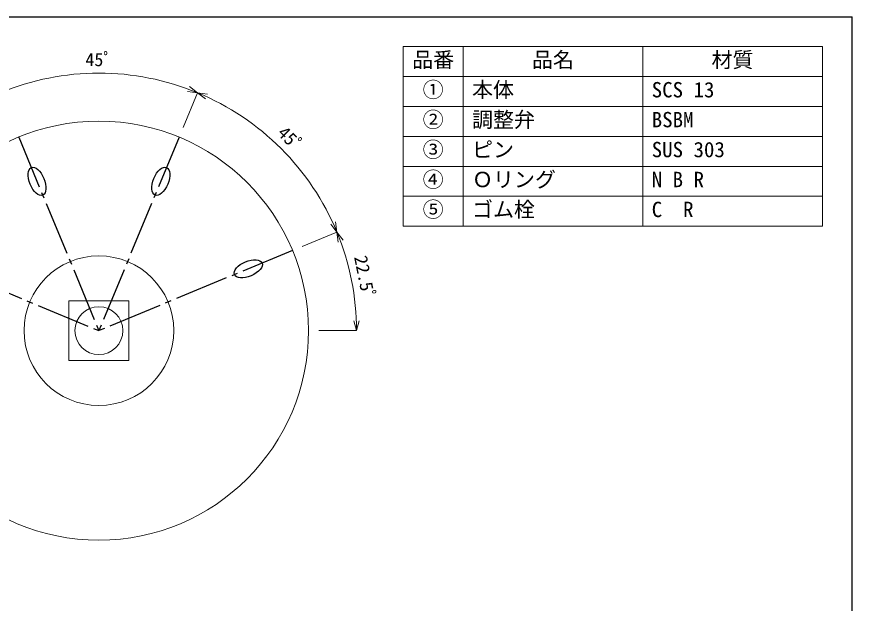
# Model space of a CAD drawing. Units: millimetres on the paper. Extents: x -140 to 140, y -97 to 99.
# Drawn here: x 0.5 to 140.1, y 1.1 to 99.1 of the extents above; entities that cross this region are included whole.
import ezdxf
from ezdxf.enums import TextEntityAlignment as Align

# ---------------------------------------------------------------- set-up
doc = ezdxf.new("R2010")
doc.units = ezdxf.units.MM
doc.linetypes.add('CHAIN2', pattern=[12, 9, -1, 1, -1])
doc.layers.add('0-0_図面枠', color=7, linetype='Continuous')
doc.layers.add('0-3_穴径', color=7, linetype='Continuous')
for name, color, linetype, lineweight in [('0-1_ノズル', 3, 'Continuous', 18), ('0-6_寸法', 4, 'Continuous', 18), ('0-8_表', 7, 'Continuous', 18)]:
    doc.layers.add(name, color=color, linetype=linetype, lineweight=lineweight)
doc.styles.add('ＭＳ ゴシック', font='')
doc.styles.get('ＭＳ ゴシック').set_extended_font_data('MS Gothic')

msp = doc.modelspace()

# ---------------------------------------------------------------- linework, layer by layer
at = {"layer": '0-0_図面枠', "color": 5}
for p in [(-139.949, 99.1), (140.051, -96.9)]:
    msp.add_line(p, (140.051, 99.1), dxfattribs=at)
at = {"layer": '0-1_ノズル'}
msp.add_lwpolyline([(9.232, 51.651), (9.232, 41.651), (19.232, 41.651), (19.232, 51.651)], close=True, dxfattribs=at)
for radius in [35, 12.5, 4]:
    msp.add_circle((14.232, 46.651), radius, dxfattribs=at)
at = {"layer": '0-3_穴径', "linetype": 'CHAIN2'}
for p in [(0.838, 78.987), (27.626, 78.987), (-18.104, 60.045), (46.568, 60.045)]:
    msp.add_line(p, (14.232, 46.651), dxfattribs=at)
at = {"layer": '0-3_穴径'}
for centre, major_axis in [((3.9, 71.596), (-0.957, 2.31)), ((24.565, 71.596), (0.957, 2.31)), ((39.177, 56.984), (2.31, 0.957))]:
    msp.add_ellipse(centre, major_axis=major_axis, ratio=0.5, dxfattribs=at)
at = {"layer": '0-6_寸法'}
for p, q in [((30.698, 86.402), (29.012, 86.624)), ((30.698, 86.402), (29.349, 87.437)), ((28.292, 80.594), (30.698, 86.402)), ((28.292, 80.594), (30.698, 86.402)), ((30.698, 86.402), (32.383, 86.181)), ((30.698, 86.402), (32.046, 85.368)), ((53.983, 63.117), (52.948, 64.465)), ((53.983, 63.117), (53.761, 64.802)), ((48.175, 60.711), (53.983, 63.117)), ((48.175, 60.711), (53.983, 63.117)), ((53.983, 63.117), (55.018, 61.768)), ((53.983, 63.117), (54.205, 61.431)), ((57.259, 46.651), (56.819, 48.293)), ((57.259, 46.651), (57.699, 48.293)), ((50.972, 46.651), (57.259, 46.651))]:
    msp.add_line(p, q, dxfattribs=at)
for start, end in [(67.5, 112.5), (22.5, 67.5), (0, 22.5)]:
    msp.add_arc((14.232, 46.651), 43.026, start, end, dxfattribs=at)
at = {"layer": '0-8_表', "color": 5}
for p, q in [((65.051, 94.1), (65.051, 64.1)), ((75.051, 94.1), (75.051, 64.1)), ((105.051, 94.1), (105.051, 64.1)), ((65.051, 89.1), (135.051, 89.1)), ((65.051, 84.1), (135.051, 84.1)), ((65.051, 79.1), (135.051, 79.1)), ((65.051, 74.1), (135.051, 74.1)), ((65.051, 69.1), (135.051, 69.1)), ((65.051, 64.1), (135.051, 64.1))]:
    msp.add_line(p, q, dxfattribs=at)
msp.add_lwpolyline([(65.051, 94.1), (135.051, 94.1), (135.051, 64.1)], dxfattribs=at)

# ---------------------------------------------------------------- texts
at = {"layer": '0-6_寸法', "color": 7, "style": 'ＭＳ ゴシック'}
msp.add_text('45ﾟ', height=2.199, dxfattribs=at).set_placement((11.982, 90.178), align=Align.BOTTOM_LEFT)
for s, rotation, p in [('45ﾟ', 315, (43.419, 79.02)), ('22.5ﾟ', 281.25, (56.191, 58.821))]:
    msp.add_text(s, height=2.199, rotation=rotation, dxfattribs=at).set_placement(p, align=Align.BOTTOM_LEFT)
at = {"layer": '0-8_表', "style": 'ＭＳ ゴシック'}
for s, p in [('品番', (66.551, 89.85)), ('品名', (86.551, 89.85)), ('材質', (116.551, 89.85)), ('①', (68.301, 84.85)), ('本体', (76.551, 84.85)), ('SCS 13', (106.551, 84.85)), ('②', (68.301, 79.85)), ('調整弁', (76.551, 79.85)), ('BSBM', (106.551, 79.85)), ('③', (68.301, 74.85)), ('ピン', (76.551, 74.85)), ('SUS 303', (106.551, 74.85)), ('④', (68.301, 69.85)), ('Ｏリング', (76.551, 69.85)), ('N B R', (106.551, 69.85)), ('⑤', (68.301, 64.85)), ('ゴム栓', (76.551, 64.85)), ('C  R', (106.551, 64.85))]:
    msp.add_text(s, height=2.566, dxfattribs=at).set_placement(p, align=Align.BOTTOM_LEFT)

doc.saveas('drawing.dxf')
